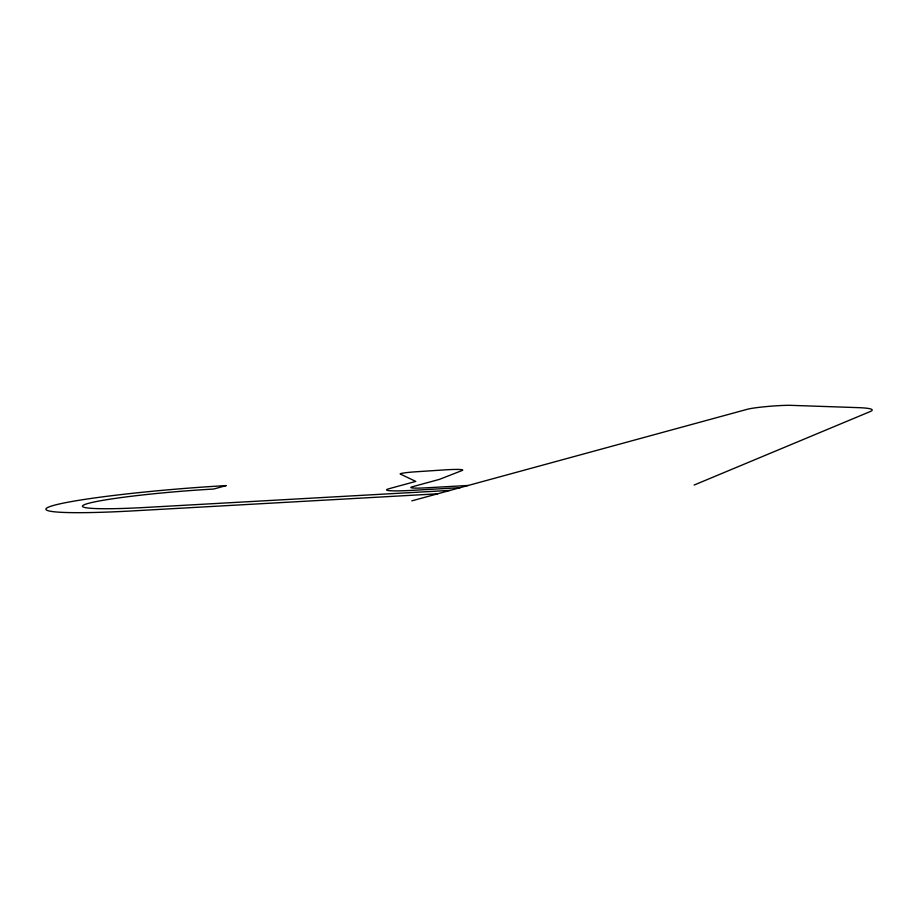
<?xml version="1.0" encoding="UTF-8"?>
<svg xmlns="http://www.w3.org/2000/svg" width="918" height="918" viewBox="0 0 918 918"><rect width="100%" height="100%" fill="white"/><g stroke="black" fill="none" stroke-linecap="round" stroke-linejoin="round"><path stroke-width="1.38" d="M694.123 485.048L870.103 411.608A97.87 6.828 -4.7 0 0 858.089 407.638L791.259 405.354A24.465 1.71 -4.7 0 0 768.056 406.433A24.465 1.71 -4.7 0 0 747.504 409.233L411.803 500.861M468.214 485.473L426.813 487.791A24.465 1.71 -4.7 0 1 412.331 486.769L439.378 479.391L462.167 470.486A24.465 1.71 -4.7 0 0 443.727 469.947L415.028 471.841A12.232 0.849 -4.7 0 0 400.259 473.998L415.762 481.411L388.934 488.743A39.153 2.731 -4.7 0 0 412.102 490.361L460.147 487.665M450.21 490.384L146.352 507.402A97.87 6.828 -4.7 0 1 88.426 503.351A97.87 6.828 -4.7 0 1 213.63 489.042L226.241 485.599A134.579 9.387 -4.7 0 0 54.093 505.279A134.579 9.387 -4.7 0 0 133.741 510.844L437.588 493.827"/></g></svg>
